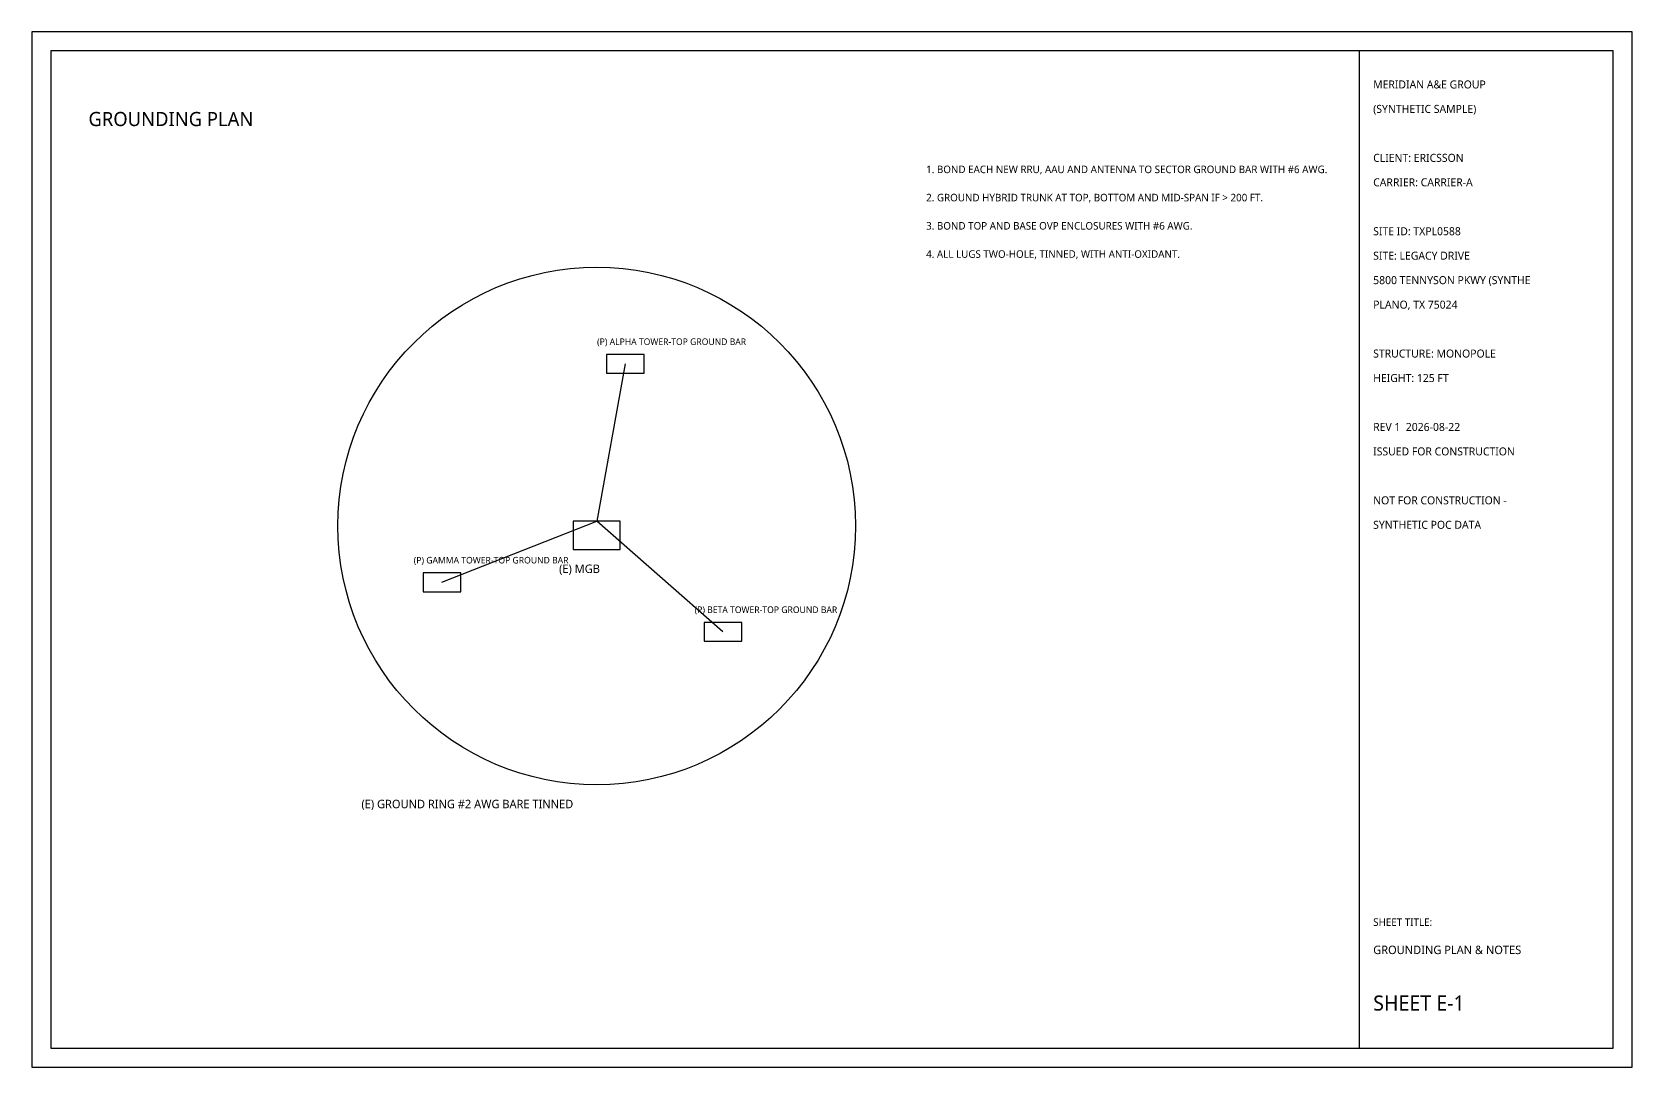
# Model space of a CAD drawing. Extents: x 0 to 1940, y 0 to 220.
# Drawn here: x 1600 to 1940, y 0 to 220 of the extents above; entities that cross this region are included whole.
import ezdxf

# ---------------------------------------------------------------- set-up
doc = ezdxf.new("R2010")
doc.units = 0
for name, color, linetype in [('A-BORDER', 7, 'Continuous'), ('A-TEXT', 7, 'Continuous'), ('A-TITLE', 7, 'Continuous'), ('E-GROUND', 2, 'Continuous')]:
    doc.layers.add(name, color=color, linetype=linetype)
doc.styles.add('OpenSans', font='OpenSans-Regular.ttf')

msp = doc.modelspace()

# ---------------------------------------------------------------- linework, layer by layer
at = {"layer": 'A-BORDER'}
for points in [[(1600, 0), (1940, 0), (1940, 220), (1600, 220)], [(1604, 4), (1936, 4), (1936, 216), (1604, 216)]]:
    msp.add_lwpolyline(points, close=True, dxfattribs=at)
at = {"layer": 'A-TITLE'}
msp.add_lwpolyline([(1882, 4), (1936, 4), (1936, 216), (1882, 216)], close=True, dxfattribs=at)
at = {"layer": 'E-GROUND'}
for p in [(1726.08, 149.47), (1687.11, 103.03), (1746.81, 92.5)]:
    msp.add_line(p, (1720, 116), dxfattribs=at)
for points in [[(1722.08, 147.47), (1730.08, 147.47), (1730.08, 151.47), (1722.08, 151.47)], [(1715, 110), (1725, 110), (1725, 116), (1715, 116)], [(1683.11, 101.03), (1691.11, 101.03), (1691.11, 105.03), (1683.11, 105.03)], [(1742.81, 90.5), (1750.81, 90.5), (1750.81, 94.5), (1742.81, 94.5)]]:
    msp.add_lwpolyline(points, close=True, dxfattribs=at)
msp.add_circle((1720, 115), 55, dxfattribs=at)

# ---------------------------------------------------------------- texts
at = {"layer": 'A-TEXT', "style": 'OpenSans'}
for s, height, p in [('GROUNDING PLAN', 3, (1612, 200)), ('1. BOND EACH NEW RRU, AAU AND ANTENNA TO SECTOR GROUND BAR WITH #6 AWG.', 1.6, (1790, 190)), ('2. GROUND HYBRID TRUNK AT TOP, BOTTOM AND MID-SPAN IF > 200 FT.', 1.6, (1790, 184)), ('3. BOND TOP AND BASE OVP ENCLOSURES WITH #6 AWG.', 1.6, (1790, 178)), ('4. ALL LUGS TWO-HOLE, TINNED, WITH ANTI-OXIDANT.', 1.6, (1790, 172)), ('(P) ALPHA TOWER-TOP GROUND BAR', 1.4, (1720.08, 153.47)), ('(P) GAMMA TOWER-TOP GROUND BAR', 1.4, (1681.11, 107.03)), ('(E) MGB', 1.8, (1712, 105)), ('(P) BETA TOWER-TOP GROUND BAR', 1.4, (1740.81, 96.5)), ('(E) GROUND RING #2 AWG BARE TINNED', 1.8, (1670, 55))]:
    msp.add_text(s, height=height, dxfattribs=at).set_placement(p)
at = {"layer": 'A-TITLE', "style": 'OpenSans'}
for s, height, p in [('MERIDIAN A&E GROUP', 1.7, (1885, 208)), ('(SYNTHETIC SAMPLE)', 1.7, (1885, 202.8)), ('CLIENT: ERICSSON', 1.7, (1885, 192.4)), ('CARRIER: CARRIER-A', 1.7, (1885, 187.2)), ('SITE ID: TXPL0588', 1.7, (1885, 176.8)), ('SITE: LEGACY DRIVE', 1.7, (1885, 171.6)), ('5800 TENNYSON PKWY (SYNTHE', 1.7, (1885, 166.4)), ('PLANO, TX 75024', 1.7, (1885, 161.2)), ('STRUCTURE: MONOPOLE', 1.7, (1885, 150.8)), ('HEIGHT: 125 FT', 1.7, (1885, 145.6)), ('REV 1  2026-08-22', 1.7, (1885, 135.2)), ('ISSUED FOR CONSTRUCTION', 1.7, (1885, 130)), ('NOT FOR CONSTRUCTION -', 1.7, (1885, 119.6)), ('SYNTHETIC POC DATA', 1.7, (1885, 114.4)), ('SHEET TITLE:', 1.6, (1885, 30)), ('GROUNDING PLAN & NOTES', 1.8, (1885, 24)), ('SHEET E-1', 3.2, (1885, 12))]:
    msp.add_text(s, height=height, dxfattribs=at).set_placement(p)

doc.saveas('drawing.dxf')
